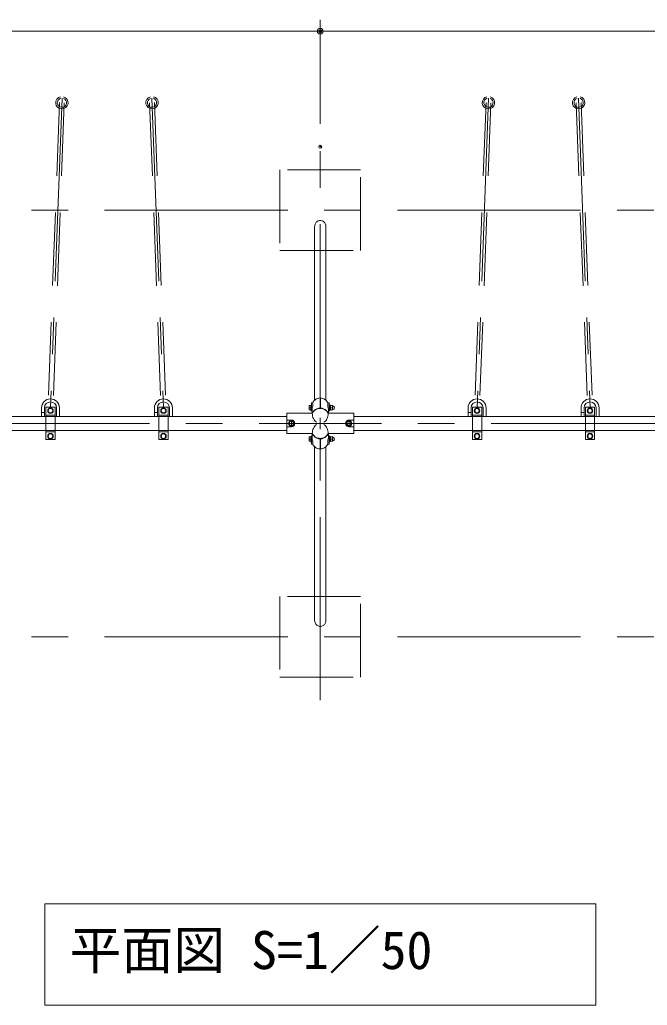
# Model space of a CAD drawing. Units: millimetres, scale not verified, with parts at other scales. Extents: x 0 to 420, y 0 to 297.
# Drawn here: x 80.2 to 134.6, y 164.8 to 250.3 of the extents above; entities that cross this region are included whole.
import ezdxf
from ezdxf.enums import TextEntityAlignment as Align

# ---------------------------------------------------------------- set-up
doc = ezdxf.new("R2010")
doc.units = ezdxf.units.MM
doc.header["$LTSCALE"] = 0.5
doc.header["$PDMODE"] = 32
doc.header["$PDSIZE"] = 0.25
doc.linetypes.add('USER1', pattern=[50.8, 31.75, -6.35, 6.35, -6.35])
doc.linetypes.add('USER2', pattern=[19.05, 12.7, -6.35])
doc.layers.add('LY_5', color=2, linetype='Continuous', lineweight=18)
doc.layers.add('LY_6', color=7, linetype='Continuous', lineweight=0)
doc.styles.add('ＭＳ ゴシック', font='')
doc.styles.get('ＭＳ ゴシック').set_extended_font_data('MS Gothic')

# ---------------------------------------------------------------- blocks, each defined once
blk = doc.blocks.new('-022-_DOTBLANK')
at = {"color": 7, "linetype": 'Continuous', "lineweight": 0}
blk.add_line((-0.5, 0), (-1, 0), dxfattribs=at)
blk.add_circle((0, 0), 0.5, dxfattribs=at)

msp = doc.modelspace()

# ---------------------------------------------------------------- linework, layer by layer
at = {"layer": 'LY_5', "color": 7, "linetype": 'USER2', "lineweight": 0}
for p, q in [((83.6297, 243.0937), (82.6401, 216.6255)), ((84.0494, 243.078), (83.0599, 216.6098)), ((91.4506, 243.078), (92.4401, 216.6098)), ((91.8703, 243.0937), (92.8599, 216.6255)), ((120.6297, 243.0937), (119.6401, 216.6255)), ((121.0494, 243.078), (120.0599, 216.6098)), ((128.4506, 243.078), (129.4401, 216.6098)), ((128.8703, 243.0937), (129.8599, 216.6255)), ((109.75, 237.2677), (102.75, 237.2677)), ((102.75, 237.2677), (102.75, 230.2677)), ((109.75, 230.2677), (109.75, 237.2677)), ((102.75, 230.2677), (109.75, 230.2677)), ((82.45, 215.8727), (83.25, 215.8727)), ((92.25, 215.8727), (93.05, 215.8727)), ((119.45, 215.8727), (120.25, 215.8727)), ((129.25, 215.8727), (130.05, 215.8727)), ((82.45, 214.6627), (83.25, 214.6627)), ((92.25, 214.6627), (93.05, 214.6627)), ((119.45, 214.6627), (120.25, 214.6627)), ((129.25, 214.6627), (130.05, 214.6627)), ((109.75, 200.2677), (102.75, 200.2677)), ((102.75, 200.2677), (102.75, 193.2677)), ((109.75, 193.2677), (109.75, 200.2677)), ((102.75, 193.2677), (109.75, 193.2677))]:
    msp.add_line(p, q, dxfattribs=at)
at = {"layer": 'LY_5', "color": 7, "linetype": 'USER1', "lineweight": 0}
for p, q in [((83.8545, 243.4856), (82.85, 216.6177)), ((91.6455, 243.4856), (92.65, 216.6177)), ((120.8545, 243.4856), (119.85, 216.6177)), ((128.6455, 243.4856), (129.65, 216.6177)), ((106.25, 191.2677), (106.25, 239.2677)), ((36.75, 233.7677), (175.75, 233.7677)), ((103.75, 215.5077), (103.75, 215.0277)), ((106.25, 214.7677), (106.25, 215.7677)), ((108.75, 215.5077), (108.75, 215.0277)), ((50.15, 215.2677), (106.25, 215.2677)), ((162.35, 215.2677), (106.25, 215.2677)), ((36.75, 196.7677), (175.75, 196.7677))]:
    msp.add_line(p, q, dxfattribs=at)
at = {"layer": 'LY_5', "color": 7, "lineweight": 0}
for p, q in [((105.7806, 232.478), (105.801, 232.5434)), ((105.801, 232.5434), (105.8291, 232.6053)), ((105.8291, 232.6053), (105.8644, 232.6627)), ((105.8644, 232.6627), (105.9063, 232.7146)), ((105.9063, 232.7146), (105.9541, 232.7602)), ((105.9541, 232.7602), (106.007, 232.7986)), ((106.007, 232.7986), (106.064, 232.8291)), ((106.064, 232.8291), (106.1242, 232.8513)), ((106.1242, 232.8513), (106.1866, 232.8648)), ((106.1866, 232.8648), (106.25, 232.8693)), ((106.25, 232.8693), (106.3134, 232.8648)), ((106.3134, 232.8648), (106.3758, 232.8513)), ((106.3758, 232.8513), (106.436, 232.8291)), ((106.436, 232.8291), (106.493, 232.7986)), ((106.493, 232.7986), (106.5459, 232.7602)), ((106.5459, 232.7602), (106.5937, 232.7146)), ((106.5937, 232.7146), (106.6356, 232.6627)), ((106.6356, 232.6627), (106.6709, 232.6053)), ((106.6709, 232.6053), (106.699, 232.5434)), ((106.699, 232.5434), (106.7194, 232.478)), ((105.764, 232.3413), (105.7682, 232.4102)), ((105.764, 232.3413), (105.764, 217.285)), ((105.7682, 232.4102), (105.7806, 232.478)), ((106.7194, 232.478), (106.7318, 232.4102)), ((106.7318, 232.4102), (106.736, 232.3413)), ((106.736, 232.3413), (106.736, 217.285)), ((105.5957, 217.0597), (105.6424, 217.1437)), ((105.6424, 217.1437), (105.701, 217.2211)), ((105.701, 217.2211), (105.7703, 217.2906)), ((105.7703, 217.2906), (105.8491, 217.3508)), ((105.8491, 217.3508), (105.9361, 217.4007)), ((105.9361, 217.4007), (106.0295, 217.4394)), ((106.0295, 217.4394), (106.1277, 217.4662)), ((106.1277, 217.4662), (106.229, 217.4806)), ((106.271, 217.4806), (106.3723, 217.4662)), ((106.3723, 217.4662), (106.4705, 217.4394)), ((106.4705, 217.4394), (106.5639, 217.4007)), ((106.5639, 217.4007), (106.6509, 217.3508)), ((106.6509, 217.3508), (106.7297, 217.2906)), ((106.7297, 217.2906), (106.799, 217.2211)), ((106.799, 217.2211), (106.8576, 217.1437)), ((106.8576, 217.1437), (106.9043, 217.0597)), ((105.484, 217.0597), (105.4845, 216.3273)), ((105.5957, 217.0597), (105.484, 217.0597)), ((105.534, 216.3273), (105.4845, 216.3273)), ((105.534, 216.3273), (105.534, 216.1477)), ((105.5957, 217.0597), (105.5957, 216.9035)), ((106.9043, 217.0597), (107.016, 217.0597)), ((106.9043, 217.0597), (106.9043, 216.9035)), ((106.966, 216.3273), (106.966, 216.1477)), ((106.966, 216.3273), (107.0155, 216.3273)), ((107.016, 217.0597), (107.0155, 216.3273)), ((70.45, 215.8727), (82.45, 215.8727)), ((83.25, 215.8727), (92.25, 215.8727)), ((93.05, 215.8727), (103.35, 215.8727)), ((105.5593, 216.1477), (103.35, 216.1477)), ((103.35, 214.3877), (103.35, 216.1477)), ((103.35, 215.5677), (103.75, 215.5677)), ((109.15, 216.1477), (106.9407, 216.1477)), ((109.15, 215.5677), (108.75, 215.5677)), ((109.15, 214.3877), (109.15, 216.1477)), ((119.45, 215.8727), (109.15, 215.8727)), ((129.25, 215.8727), (120.25, 215.8727)), ((142.05, 215.8727), (130.05, 215.8727)), ((70.45, 214.6627), (82.45, 214.6627)), ((83.25, 214.6627), (92.25, 214.6627)), ((93.05, 214.6627), (103.35, 214.6627)), ((103.35, 214.9677), (103.75, 214.9677)), ((109.15, 214.9677), (108.75, 214.9677)), ((119.45, 214.6627), (109.15, 214.6627)), ((129.25, 214.6627), (120.25, 214.6627)), ((142.05, 214.6627), (130.05, 214.6627)), ((105.5593, 214.3877), (103.35, 214.3877)), ((105.484, 213.4757), (105.4845, 214.2081)), ((105.534, 214.2081), (105.4845, 214.2081)), ((105.534, 214.2081), (105.534, 214.3877)), ((109.15, 214.3877), (106.9407, 214.3877)), ((106.966, 214.2081), (106.966, 214.3877)), ((106.966, 214.2081), (107.0155, 214.2081)), ((107.016, 213.4757), (107.0155, 214.2081)), ((105.5957, 213.4756), (105.484, 213.4757)), ((105.5957, 213.4756), (105.5957, 213.6319)), ((105.5957, 213.4756), (105.6424, 213.3917)), ((105.6424, 213.3917), (105.701, 213.3143)), ((105.701, 213.3143), (105.7703, 213.2448)), ((105.764, 198.1941), (105.764, 213.2504)), ((105.7703, 213.2448), (105.8491, 213.1846)), ((105.8491, 213.1846), (105.9361, 213.1347)), ((105.9361, 213.1347), (106.0295, 213.0959)), ((106.0295, 213.0959), (106.1277, 213.0692)), ((106.1277, 213.0692), (106.229, 213.0548)), ((106.271, 213.0548), (106.3723, 213.0692)), ((106.3723, 213.0692), (106.4705, 213.0959)), ((106.4705, 213.0959), (106.5639, 213.1347)), ((106.5639, 213.1347), (106.6509, 213.1846)), ((106.6509, 213.1846), (106.7297, 213.2448)), ((106.7297, 213.2448), (106.799, 213.3143)), ((106.736, 198.1941), (106.736, 213.2504)), ((106.799, 213.3143), (106.8576, 213.3917)), ((106.8576, 213.3917), (106.9043, 213.4756)), ((106.9043, 213.4756), (106.9043, 213.6319)), ((106.9043, 213.4756), (107.016, 213.4757)), ((105.764, 198.1941), (105.7682, 198.1252)), ((105.7682, 198.1252), (105.7806, 198.0574)), ((105.7806, 198.0574), (105.801, 197.992)), ((105.801, 197.992), (105.8291, 197.9301)), ((105.8291, 197.9301), (105.8644, 197.8727)), ((105.8644, 197.8727), (105.9063, 197.8207)), ((105.9063, 197.8207), (105.9541, 197.7752)), ((105.9541, 197.7752), (106.007, 197.7368)), ((106.007, 197.7368), (106.064, 197.7063)), ((106.064, 197.7063), (106.1242, 197.6841)), ((106.1242, 197.6841), (106.1866, 197.6706)), ((106.1866, 197.6706), (106.25, 197.6661)), ((106.25, 197.6661), (106.3134, 197.6706)), ((106.3134, 197.6706), (106.3758, 197.6841)), ((106.3758, 197.6841), (106.436, 197.7063)), ((106.436, 197.7063), (106.493, 197.7368)), ((106.493, 197.7368), (106.5459, 197.7752)), ((106.5459, 197.7752), (106.5937, 197.8207)), ((106.5937, 197.8207), (106.6356, 197.8727)), ((106.6356, 197.8727), (106.6709, 197.9301)), ((106.6709, 197.9301), (106.699, 197.992)), ((106.699, 197.992), (106.7194, 198.0574)), ((106.7194, 198.0574), (106.7318, 198.1252)), ((106.7318, 198.1252), (106.736, 198.1941))]:
    msp.add_line(p, q, dxfattribs=at)
at = {"layer": 'LY_5'}
for p, q in [((106.229, 216.5637), (106.229, 217.4806)), ((106.271, 216.5637), (106.271, 217.4806)), ((82.07, 215.8727), (82.07, 216.6177)), ((82.33, 215.8727), (82.33, 216.6177)), ((82.45, 216.6677), (82.45, 213.8677)), ((82.45, 216.6677), (83.25, 216.6677)), ((82.8512, 216.5878), (82.6612, 216.4781)), ((82.6612, 216.4781), (82.6612, 216.2587)), ((83.0412, 216.4781), (82.8512, 216.5878)), ((83.0412, 216.2587), (83.0412, 216.4781)), ((83.25, 216.6677), (83.25, 213.8677)), ((83.37, 215.8727), (83.37, 216.6177)), ((83.63, 215.8727), (83.63, 216.6177)), ((91.87, 215.8727), (91.87, 216.6177)), ((92.13, 215.8727), (92.13, 216.6177)), ((92.25, 216.6677), (92.25, 213.8677)), ((92.25, 216.6677), (93.05, 216.6677)), ((92.6512, 216.5878), (92.4612, 216.4781)), ((92.4612, 216.4781), (92.4612, 216.2587)), ((92.8412, 216.4781), (92.6512, 216.5878)), ((92.8412, 216.2587), (92.8412, 216.4781)), ((93.05, 216.6677), (93.05, 213.8677)), ((93.17, 215.8727), (93.17, 216.6177)), ((93.43, 215.8727), (93.43, 216.6177)), ((105.28, 216.8173), (105.2743, 216.8073)), ((105.2743, 216.8073), (105.2743, 216.4473)), ((105.28, 216.4373), (105.2743, 216.4473)), ((105.4343, 216.8173), (105.28, 216.8173)), ((105.4343, 216.4373), (105.28, 216.4373)), ((105.4343, 216.6273), (105.297, 216.6273)), ((105.4343, 216.8673), (105.4843, 216.8673)), ((105.4343, 216.3873), (105.4343, 216.8673)), ((105.4343, 216.8173), (105.4343, 216.4373)), ((105.4843, 216.3873), (105.4343, 216.3873)), ((105.4843, 216.3873), (105.4843, 216.8673)), ((105.534, 216.5101), (105.534, 216.3273)), ((105.5584, 216.1477), (105.6317, 216.2726)), ((105.6834, 216.3196), (105.6156, 216.2379)), ((105.6317, 216.2726), (105.7245, 216.3827)), ((105.7614, 216.3915), (105.6834, 216.3196)), ((105.7245, 216.3827), (105.834, 216.4747)), ((105.8481, 216.4521), (105.7614, 216.3915)), ((105.834, 216.4747), (105.9571, 216.5459)), ((105.9421, 216.5004), (105.8481, 216.4521)), ((106.0416, 216.5355), (105.9421, 216.5004)), ((105.9571, 216.5459), (106.09, 216.5942)), ((106.1449, 216.5569), (106.0416, 216.5355)), ((106.09, 216.5942), (106.229, 216.6182)), ((106.25, 216.564), (106.1449, 216.5569)), ((106.3551, 216.5569), (106.25, 216.564)), ((106.41, 216.5942), (106.271, 216.6182)), ((106.4584, 216.5355), (106.3551, 216.5569)), ((106.5429, 216.5459), (106.41, 216.5942)), ((106.5579, 216.5004), (106.4584, 216.5355)), ((106.666, 216.4747), (106.5429, 216.5459)), ((106.6519, 216.4521), (106.5579, 216.5004)), ((106.7386, 216.3915), (106.6519, 216.4521)), ((106.7755, 216.3827), (106.666, 216.4747)), ((106.8166, 216.3196), (106.7386, 216.3915)), ((106.8683, 216.2726), (106.7755, 216.3827)), ((106.8844, 216.2379), (106.8166, 216.3196)), ((106.9416, 216.1477), (106.8683, 216.2726)), ((106.966, 216.5101), (106.966, 216.3273)), ((107.0163, 216.8673), (107.0663, 216.8673)), ((107.0163, 216.3873), (107.0163, 216.8673)), ((107.0663, 216.3873), (107.0163, 216.3873)), ((107.0663, 216.3873), (107.0663, 216.8673)), ((107.0663, 216.8423), (107.1263, 216.8423)), ((107.0663, 216.4123), (107.0663, 216.8423)), ((107.1263, 216.6467), (107.0663, 216.6307)), ((107.1263, 216.624), (107.0663, 216.6079)), ((107.0663, 216.4123), (107.1263, 216.4123)), ((107.1263, 216.4123), (107.1263, 216.8423)), ((107.1263, 216.4373), (107.1263, 216.8173)), ((107.1263, 216.8173), (107.3205, 216.8173)), ((107.1263, 216.6273), (107.3035, 216.6273)), ((107.1263, 216.4373), (107.3205, 216.4373)), ((107.3205, 216.8173), (107.3263, 216.8073)), ((107.3205, 216.4373), (107.3263, 216.4473)), ((107.3263, 216.4473), (107.3263, 216.8073)), ((107.3363, 216.7873), (107.3263, 216.7873)), ((107.3363, 216.4673), (107.3263, 216.4673)), ((119.07, 215.8727), (119.07, 216.6177)), ((119.33, 215.8727), (119.33, 216.6177)), ((119.45, 216.6677), (119.45, 213.8677)), ((119.45, 216.6677), (120.25, 216.6677)), ((119.8512, 216.5878), (119.6612, 216.4781)), ((119.6612, 216.4781), (119.6612, 216.2587)), ((120.0412, 216.4781), (119.8512, 216.5878)), ((120.0412, 216.2587), (120.0412, 216.4781)), ((120.25, 216.6677), (120.25, 213.8677)), ((120.37, 215.8727), (120.37, 216.6177)), ((120.63, 215.8727), (120.63, 216.6177)), ((128.87, 215.8727), (128.87, 216.6177)), ((129.13, 215.8727), (129.13, 216.6177)), ((129.25, 216.6677), (129.25, 213.8677)), ((129.25, 216.6677), (130.05, 216.6677)), ((129.6512, 216.5878), (129.4612, 216.4781)), ((129.4612, 216.4781), (129.4612, 216.2587)), ((129.8412, 216.4781), (129.6512, 216.5878)), ((129.8412, 216.2587), (129.8412, 216.4781)), ((130.05, 216.6677), (130.05, 213.8677)), ((130.17, 215.8727), (130.17, 216.6177)), ((130.43, 215.8727), (130.43, 216.6177)), ((82.33, 216.2177), (82.07, 216.2177)), ((82.4905, 215.9839), (83.2105, 215.9839)), ((82.6612, 216.2587), (82.8512, 216.149)), ((82.8512, 216.149), (83.0412, 216.2587)), ((92.13, 216.2177), (91.87, 216.2177)), ((92.2905, 215.9839), (93.0105, 215.9839)), ((92.4612, 216.2587), (92.6512, 216.149)), ((92.6512, 216.149), (92.8412, 216.2587)), ((103.6403, 215.4577), (103.5306, 215.2677)), ((103.8597, 215.4577), (103.6403, 215.4577)), ((103.9694, 215.2677), (103.8597, 215.4577)), ((105.6156, 216.2379), (105.5593, 216.1477)), ((105.5593, 216.1477), (105.5657, 216.0282)), ((105.5657, 216.0282), (105.5847, 215.911)), ((105.5847, 215.911), (105.6161, 215.7981)), ((105.6161, 215.7981), (105.6592, 215.6917)), ((105.6592, 215.6917), (105.7133, 215.5937)), ((105.7133, 215.5937), (105.7773, 215.506)), ((105.7773, 215.506), (105.85, 215.4302)), ((105.85, 215.4302), (105.9302, 215.3677)), ((106.5698, 215.3677), (106.65, 215.4302)), ((106.65, 215.4302), (106.7227, 215.506)), ((106.7227, 215.506), (106.7867, 215.5937)), ((106.7867, 215.5937), (106.8408, 215.6917)), ((106.8408, 215.6917), (106.8839, 215.7981)), ((106.8839, 215.7981), (106.9153, 215.911)), ((106.9407, 216.1477), (106.8844, 216.2379)), ((106.9153, 215.911), (106.9343, 216.0282)), ((106.9343, 216.0282), (106.9407, 216.1477)), ((108.6403, 215.4577), (108.5306, 215.2677)), ((108.8597, 215.4577), (108.6403, 215.4577)), ((108.9694, 215.2677), (108.8597, 215.4577)), ((119.33, 216.2177), (119.07, 216.2177)), ((119.4905, 215.9839), (120.2105, 215.9839)), ((119.6612, 216.2587), (119.8512, 216.149)), ((119.8512, 216.149), (120.0412, 216.2587)), ((129.13, 216.2177), (128.87, 216.2177)), ((129.2905, 215.9839), (130.0105, 215.9839)), ((129.4612, 216.2587), (129.6512, 216.149)), ((129.6512, 216.149), (129.8412, 216.2587)), ((103.5306, 215.2677), (103.6403, 215.0777)), ((103.6403, 215.0777), (103.8597, 215.0777)), ((103.8597, 215.0777), (103.9694, 215.2677)), ((105.5657, 214.5072), (105.5847, 214.6244)), ((105.5847, 214.6244), (105.6161, 214.7373)), ((105.6161, 214.7373), (105.6592, 214.8437)), ((105.6592, 214.8437), (105.7133, 214.9416)), ((105.7133, 214.9416), (105.7773, 215.0293)), ((105.7773, 215.0293), (105.85, 215.1052)), ((105.85, 215.1052), (105.9302, 215.1677)), ((106.5698, 215.1677), (106.65, 215.1052)), ((106.65, 215.1052), (106.7227, 215.0293)), ((106.7227, 215.0293), (106.7867, 214.9416)), ((106.7867, 214.9416), (106.8408, 214.8437)), ((106.8408, 214.8437), (106.8839, 214.7373)), ((106.8839, 214.7373), (106.9153, 214.6244)), ((106.9153, 214.6244), (106.9343, 214.5072)), ((108.5306, 215.2677), (108.6403, 215.0777)), ((108.6403, 215.0777), (108.8597, 215.0777)), ((108.8597, 215.0777), (108.9694, 215.2677)), ((82.45, 213.8677), (83.25, 213.8677)), ((82.49, 214.5514), (83.21, 214.5514)), ((82.85, 214.3866), (82.66, 214.2769)), ((82.66, 214.2769), (82.66, 214.0575)), ((82.66, 214.0575), (82.85, 213.9478)), ((83.04, 214.2769), (82.85, 214.3866)), ((82.85, 213.9478), (83.04, 214.0575)), ((83.04, 214.0575), (83.04, 214.2769)), ((92.25, 213.8677), (93.05, 213.8677)), ((92.29, 214.5514), (93.01, 214.5514)), ((92.65, 214.3866), (92.46, 214.2769)), ((92.46, 214.2769), (92.46, 214.0575)), ((92.46, 214.0575), (92.65, 213.9478)), ((92.84, 214.2769), (92.65, 214.3866)), ((92.65, 213.9478), (92.84, 214.0575)), ((92.84, 214.0575), (92.84, 214.2769)), ((105.28, 214.0981), (105.2743, 214.0881)), ((105.2743, 214.0881), (105.2743, 213.7281)), ((105.28, 213.7181), (105.2743, 213.7281)), ((105.4343, 214.0981), (105.28, 214.0981)), ((105.4343, 213.7181), (105.28, 213.7181)), ((105.4343, 213.9081), (105.297, 213.9081)), ((105.4343, 214.1481), (105.4843, 214.1481)), ((105.4343, 213.6681), (105.4343, 214.1481)), ((105.4343, 214.0981), (105.4343, 213.7181)), ((105.4843, 213.6681), (105.4843, 214.1481)), ((105.534, 214.0253), (105.534, 214.2081)), ((105.5592, 214.3859), (105.6326, 214.2614)), ((105.5593, 214.3877), (105.5657, 214.5072)), ((105.6156, 214.2975), (105.5593, 214.3877)), ((105.6834, 214.2158), (105.6156, 214.2975)), ((105.6326, 214.2614), (105.7254, 214.1518)), ((105.7614, 214.1439), (105.6834, 214.2158)), ((105.7254, 214.1518), (105.8348, 214.0602)), ((105.8481, 214.0833), (105.7614, 214.1439)), ((105.8348, 214.0602), (105.9577, 213.9892)), ((105.9421, 214.035), (105.8481, 214.0833)), ((106.0416, 213.9999), (105.9421, 214.035)), ((105.9577, 213.9892), (106.0904, 213.9411)), ((106.1449, 213.9785), (106.0416, 213.9999)), ((106.0904, 213.9411), (106.229, 213.9171)), ((106.25, 213.9714), (106.1449, 213.9785)), ((106.229, 213.9717), (106.229, 213.0548)), ((106.3551, 213.9785), (106.25, 213.9714)), ((106.271, 213.9717), (106.271, 213.0548)), ((106.4096, 213.9411), (106.271, 213.9171)), ((106.4584, 213.9999), (106.3551, 213.9785)), ((106.5423, 213.9892), (106.4096, 213.9411)), ((106.5579, 214.035), (106.4584, 213.9999)), ((106.6652, 214.0602), (106.5423, 213.9892)), ((106.6519, 214.0833), (106.5579, 214.035)), ((106.7386, 214.1439), (106.6519, 214.0833)), ((106.7746, 214.1518), (106.6652, 214.0602)), ((106.8166, 214.2158), (106.7386, 214.1439)), ((106.8674, 214.2614), (106.7746, 214.1518)), ((106.8844, 214.2975), (106.8166, 214.2158)), ((106.9408, 214.3859), (106.8674, 214.2614)), ((106.9407, 214.3877), (106.8844, 214.2975)), ((106.9343, 214.5072), (106.9407, 214.3877)), ((106.966, 214.0253), (106.966, 214.2081)), ((107.0163, 214.1481), (107.0663, 214.1481)), ((107.0163, 213.6681), (107.0163, 214.1481)), ((107.0663, 213.6681), (107.0663, 214.1481)), ((107.0663, 214.1231), (107.1263, 214.1231)), ((107.0663, 213.6931), (107.0663, 214.1231)), ((107.1263, 213.9275), (107.0663, 213.9114)), ((107.1263, 213.9047), (107.0663, 213.8887)), ((107.1263, 213.6931), (107.1263, 214.1231)), ((107.1263, 213.7181), (107.1263, 214.0981)), ((107.1263, 214.0981), (107.3205, 214.0981)), ((107.1263, 213.9081), (107.3035, 213.9081)), ((107.1263, 213.7181), (107.3205, 213.7181)), ((107.3205, 214.0981), (107.3263, 214.0881)), ((107.3205, 213.7181), (107.3263, 213.7281)), ((107.3263, 213.7281), (107.3263, 214.0881)), ((107.3363, 214.0681), (107.3263, 214.0681)), ((107.3363, 213.7481), (107.3263, 213.7481)), ((119.45, 213.8677), (120.25, 213.8677)), ((119.49, 214.5514), (120.21, 214.5514)), ((119.85, 214.3866), (119.66, 214.2769)), ((119.66, 214.2769), (119.66, 214.0575)), ((119.66, 214.0575), (119.85, 213.9478)), ((120.04, 214.2769), (119.85, 214.3866)), ((119.85, 213.9478), (120.04, 214.0575)), ((120.04, 214.0575), (120.04, 214.2769)), ((129.25, 213.8677), (130.05, 213.8677)), ((129.29, 214.5514), (130.01, 214.5514)), ((129.65, 214.3866), (129.46, 214.2769)), ((129.46, 214.2769), (129.46, 214.0575)), ((129.46, 214.0575), (129.65, 213.9478)), ((129.84, 214.2769), (129.65, 214.3866)), ((129.65, 213.9478), (129.84, 214.0575)), ((129.84, 214.0575), (129.84, 214.2769)), ((105.4843, 213.6681), (105.4343, 213.6681)), ((107.0663, 213.6681), (107.0163, 213.6681)), ((107.0663, 213.6931), (107.1263, 213.6931))]:
    msp.add_line(p, q, dxfattribs=at)
at = {"layer": 'LY_5', "color": 7}
for p, q in [((130.15, 173.6042), (82.35, 173.6042)), ((82.35, 173.6042), (82.35, 164.8042)), ((130.15, 164.8042), (130.15, 173.6042)), ((82.35, 164.8042), (130.15, 164.8042))]:
    msp.add_line(p, q, dxfattribs=at)
at = {"layer": 'LY_5'}
for centre, radius in [((82.8512, 216.3684), 0.24), ((82.8512, 216.3684), 0.19), ((92.6512, 216.3684), 0.24), ((92.6512, 216.3684), 0.19), ((119.8512, 216.3684), 0.24), ((119.8512, 216.3684), 0.19), ((129.6512, 216.3684), 0.24), ((129.6512, 216.3684), 0.19), ((103.75, 215.2677), 0.24), ((103.75, 215.2677), 0.19), ((108.75, 215.2677), 0.24), ((108.75, 215.2677), 0.19), ((82.85, 214.1672), 0.24), ((82.85, 214.1672), 0.19), ((92.65, 214.1672), 0.24), ((92.65, 214.1672), 0.19), ((119.85, 214.1672), 0.24), ((119.85, 214.1672), 0.19), ((129.65, 214.1672), 0.24), ((129.65, 214.1672), 0.19)]:
    msp.add_circle(centre, radius, dxfattribs=at)
at = {"layer": 'LY_5', "color": 7, "lineweight": 0}
for centre, radius, start, end in [((83.8395, 243.0858), 0.54, 103.82076, 267.85893), ((83.8395, 243.0858), 0.4, 107.1427, 267.85893), ((83.8395, 243.0858), 0.54, 267.85893, 73.92841), ((83.8395, 243.0858), 0.4, 267.85893, 69.77478), ((91.6605, 243.0858), 0.54, 106.07158, 272.14106), ((91.6605, 243.0858), 0.4, 110.22521, 272.14106), ((91.6605, 243.0858), 0.4, 272.14106, 72.85729), ((91.6605, 243.0858), 0.54, 272.14106, 76.17923), ((120.8395, 243.0858), 0.54, 103.82076, 267.85893), ((120.8395, 243.0858), 0.4, 107.1427, 267.85893), ((120.8395, 243.0858), 0.54, 267.85893, 73.92841), ((120.8395, 243.0858), 0.4, 267.85893, 69.77478), ((128.6605, 243.0858), 0.54, 106.07158, 272.14106), ((128.6605, 243.0858), 0.4, 110.22521, 272.14106), ((128.6605, 243.0858), 0.4, 272.14106, 72.85729), ((128.6605, 243.0858), 0.54, 272.14106, 76.17923), ((103.75, 215.2677), 0.3, 270, 90), ((108.75, 215.2677), 0.3, 90, 270)]:
    msp.add_arc(centre, radius, start, end, dxfattribs=at)
at = {"layer": 'LY_5'}
for centre, radius, start, end in [((82.85, 216.6177), 0.78, 0, 180), ((82.85, 216.6177), 0.52, 0, 180), ((92.65, 216.6177), 0.78, 0, 180), ((92.65, 216.6177), 0.52, 0, 180), ((119.85, 216.6177), 0.78, 0, 180), ((119.85, 216.6177), 0.52, 0, 180), ((129.65, 216.6177), 0.78, 0, 180), ((129.65, 216.6177), 0.52, 0, 180), ((105.5544, 216.7223), 0.2744, 159.74445, 200.25555), ((105.5544, 216.5323), 0.2744, 159.74445, 200.25555), ((104.253, 216.9126), 1.3427, 342.55644, 359.61053), ((108.247, 216.9126), 1.3427, 180.38947, 197.44356), ((107.0461, 216.7223), 0.2744, 339.74445, 20.25555), ((107.0461, 216.5323), 0.2744, 339.74445, 20.25555), ((107.3363, 216.6273), 0.16, 270, 90), ((105.5544, 214.0031), 0.2744, 159.74445, 200.25555), ((105.5544, 213.8131), 0.2744, 159.74445, 200.25555), ((104.253, 213.6228), 1.3427, 0.38947, 17.44356), ((108.247, 213.6228), 1.3427, 162.55644, 179.61053), ((107.0461, 214.0031), 0.2744, 339.74445, 20.25555), ((107.0461, 213.8131), 0.2744, 339.74445, 20.25555), ((107.3363, 213.9081), 0.16, 270, 90)]:
    msp.add_arc(centre, radius, start, end, dxfattribs=at)
at = {"layer": 'LY_6'}
for p, q in [((106.25, 241.2677), (106.25, 250.2857)), ((106.25, 241.2677), (106.25, 250.2857)), ((42.25, 249.2857), (106.25, 249.2857)), ((106.25, 249.2857), (170.25, 249.2857))]:
    msp.add_line(p, q, dxfattribs=at)
for p in [(106.25, 249.2857), (106.25, 239.2677), (106.25, 239.2677)]:
    msp.add_point(p, dxfattribs=at)

# ---------------------------------------------------------------- block references
at = {"layer": 'LY_6', "xscale": 0.5, "yscale": 0.5}
msp.add_blockref('-022-_DOTBLANK', (106.25, 249.2857), dxfattribs=at)
at = {"layer": 'LY_6', "xscale": 0.5, "yscale": 0.5, "rotation": 180}
msp.add_blockref('-022-_DOTBLANK', (106.25, 249.2857), dxfattribs=at)

# ---------------------------------------------------------------- texts
at = {"layer": 'LY_5', "color": 7, "style": 'ＭＳ ゴシック'}
msp.add_text('平面図 S=1／50', height=3.299, dxfattribs=at).set_placement((84.5076, 166.9542), align=Align.BOTTOM_LEFT)

doc.saveas('drawing.dxf')
